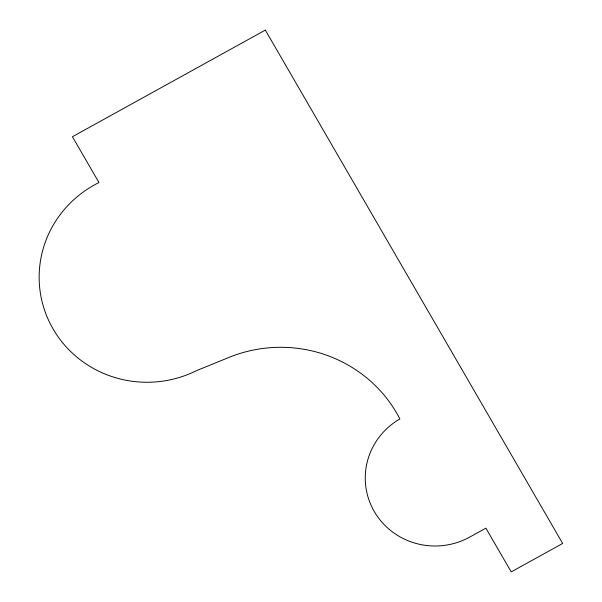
<?xml version="1.0" encoding="UTF-8"?>
<svg xmlns="http://www.w3.org/2000/svg" width="602" height="602" viewBox="0 0 602 602"><rect width="100%" height="100%" fill="white"/><g stroke="black" fill="none" stroke-linecap="round" stroke-linejoin="round"><path stroke-width="0.9" d="M265.332 30.1L72.428 136.729L98.976 182.556A108.465 105.553 -5.8 0 0 50.756 324.711A108.465 105.553 -5.8 0 0 196.576 370.614L231.394 356.437A133.998 130.401 -5.8 0 1 399.886 418.947A70.193 68.312 -5.8 0 0 374.361 511.67A70.193 68.312 -5.8 0 0 469.041 537.466L485.889 528.157L511.226 571.9L562.667 543.463L265.332 30.1"/></g></svg>
